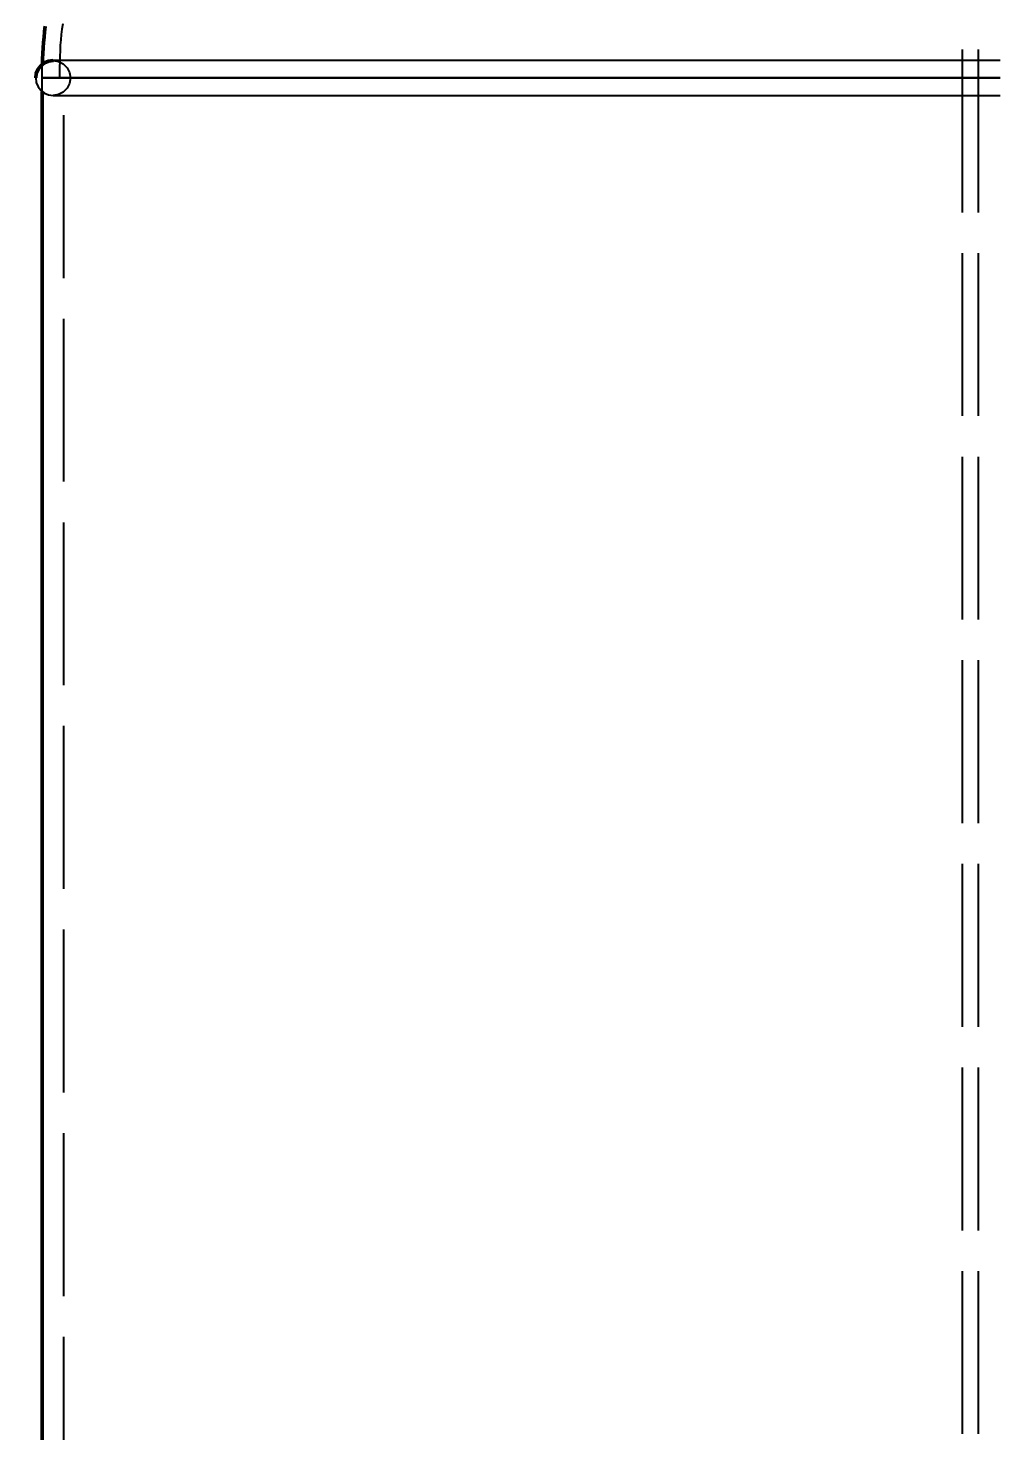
# Model space of a CAD drawing. Header units: millimetres. Extents: x 0 to 420, y 0 to 297.
# Drawn here: x 68.94 to 86.75, y 208.52 to 234.35 of the extents above; entities that cross this region are included whole.
import ezdxf

# ---------------------------------------------------------------- set-up
doc = ezdxf.new("R2010")
doc.units = ezdxf.units.MM
doc.linetypes.add('ISO02-TRAZOS', pattern=[3.75, 3, -0.75])
for name, color, linetype, lineweight in [('01-VISIBLE', 7, 'CONTINUOUS', 50), ('02-OCULTA', 4, 'ISO02-TRAZOS', 25), ('04-COTA', 3, 'CONTINUOUS', 25)]:
    doc.layers.add(name, color=color, linetype=linetype, lineweight=lineweight)
doc.styles.add('ISO3098', font='isocpeur.ttf')
doc.dimstyles.new('FLAMA-ISO', dxfattribs={"dimtxt": 3.5, "dimasz": 3, "dimexe": 2, "dimexo": 1, "dimgap": 1, "dimtad": 1, "dimdec": 1, "dimtxsty": 'ISO3098', "dimcen": 2.5, "dimclrd": 3, "dimclre": 3, "dimclrt": 3, "dimazin": 3, "dimtfac": 1, "dimtmove": 0, "dimatfit": 3, "dimlwd": 25, "dimlwe": 25})

msp = doc.modelspace()

# ---------------------------------------------------------------- linework, layer by layer
at = {"layer": '01-VISIBLE'}
msp.add_line((69.2, 167.68), (69.2, 233.185), dxfattribs=at)
for points in [[(69.203, 233.687), (69.207, 233.788), (69.212, 233.888), (69.218, 233.988), (69.225, 234.088), (69.233, 234.188), (69.242, 234.288), (69.253, 234.388)], [(69.4, 233.755), (69.317, 233.744), (69.24, 233.712), (69.174, 233.661), (69.123, 233.595), (69.091, 233.518), (69.08, 233.435)]]:
    msp.add_lwpolyline(points, dxfattribs=at)
at = {"layer": '02-OCULTA'}
for p, q in [((86.15, 140.96), (86.15, 246.1)), ((86.45, 140.96), (86.45, 246.1)), ((69.2, 233.185), (69.2, 233.435)), ((69.6, 136), (69.6, 233.435))]:
    msp.add_line(p, q, dxfattribs=at)
for points in [[(69.578, 234.435), (69.564, 234.336), (69.551, 234.236), (69.541, 234.137), (69.533, 234.037), (69.528, 233.936), (69.524, 233.836), (69.522, 233.736), (69.521, 233.635), (69.521, 233.535), (69.52, 233.435)], [(69.2, 233.435), (69.2, 233.477), (69.2, 233.519), (69.201, 233.561), (69.201, 233.603), (69.202, 233.645), (69.203, 233.687)], [(86.849, 233.755), (86.748, 233.755), (86.648, 233.755), (86.548, 233.755), (86.447, 233.755), (86.347, 233.755), (86.247, 233.755), (86.147, 233.755), (86.046, 233.755), (85.946, 233.755), (85.846, 233.755), (85.746, 233.755), (85.645, 233.755), (85.545, 233.755), (85.445, 233.755), (85.344, 233.755), (85.244, 233.755), (85.144, 233.755), (85.044, 233.755), (84.943, 233.755), (84.843, 233.755), (84.743, 233.755), (84.642, 233.755), (84.542, 233.755), (84.442, 233.755), (84.342, 233.755), (84.241, 233.755), (84.141, 233.755), (84.041, 233.755), (83.941, 233.755), (83.84, 233.755), (83.74, 233.755), (83.64, 233.755), (83.539, 233.755), (83.439, 233.755), (83.339, 233.755), (83.239, 233.755), (83.138, 233.755), (83.038, 233.755), (82.938, 233.755), (82.837, 233.755), (82.737, 233.755), (82.637, 233.755), (82.537, 233.755), (82.436, 233.755), (82.336, 233.755), (82.236, 233.755), (82.135, 233.755), (82.035, 233.755), (81.935, 233.755), (81.835, 233.755), (81.734, 233.755), (81.634, 233.755), (81.534, 233.755), (81.434, 233.755), (81.333, 233.755), (81.233, 233.755), (81.133, 233.755), (81.032, 233.755), (80.932, 233.755), (80.832, 233.755), (80.732, 233.755), (80.631, 233.755), (80.531, 233.755), (80.431, 233.755), (80.33, 233.755), (80.23, 233.755), (80.13, 233.755), (80.03, 233.755), (79.929, 233.755), (79.829, 233.755), (79.729, 233.755), (79.628, 233.755), (79.528, 233.755), (79.428, 233.755), (79.328, 233.755), (79.227, 233.755), (79.127, 233.755), (79.027, 233.755), (78.927, 233.755), (78.826, 233.755), (78.726, 233.755), (78.626, 233.755), (78.525, 233.755), (78.425, 233.755), (78.325, 233.755), (78.225, 233.755), (78.124, 233.755), (78.024, 233.755), (77.924, 233.755), (77.823, 233.755), (77.723, 233.755), (77.623, 233.755), (77.523, 233.755), (77.422, 233.755), (77.322, 233.755), (77.222, 233.755), (77.122, 233.755), (77.021, 233.755), (76.921, 233.755), (76.821, 233.755), (76.72, 233.755), (76.62, 233.755), (76.52, 233.755), (76.42, 233.755), (76.319, 233.755), (76.219, 233.755), (76.119, 233.755), (76.018, 233.755), (75.918, 233.755), (75.818, 233.755), (75.718, 233.755), (75.617, 233.755), (75.517, 233.755), (75.417, 233.755), (75.316, 233.755), (75.216, 233.755), (75.116, 233.755), (75.016, 233.755), (74.915, 233.755), (74.815, 233.755), (74.715, 233.755), (74.615, 233.755), (74.514, 233.755), (74.414, 233.755), (74.314, 233.755), (74.213, 233.755), (74.113, 233.755), (74.013, 233.755), (73.913, 233.755), (73.812, 233.755), (73.712, 233.755), (73.612, 233.755), (73.511, 233.755), (73.411, 233.755), (73.311, 233.755), (73.211, 233.755), (73.11, 233.755), (73.01, 233.755), (72.91, 233.755), (72.809, 233.755), (72.709, 233.755), (72.609, 233.755), (72.509, 233.755), (72.408, 233.755), (72.308, 233.755), (72.208, 233.755), (72.108, 233.755), (72.007, 233.755), (71.907, 233.755), (71.807, 233.755), (71.706, 233.755), (71.606, 233.755), (71.506, 233.755), (71.406, 233.755), (71.305, 233.755), (71.205, 233.755), (71.105, 233.755), (71.004, 233.755), (70.904, 233.755), (70.804, 233.755), (70.704, 233.755), (70.603, 233.755), (70.503, 233.755), (70.403, 233.755), (70.303, 233.755), (70.202, 233.755), (70.102, 233.755), (70.002, 233.755), (69.901, 233.755), (69.801, 233.755), (69.701, 233.755), (69.601, 233.755), (69.5, 233.755), (69.4, 233.755)], [(86.849, 233.755), (86.748, 233.755), (86.648, 233.755), (86.548, 233.755), (86.447, 233.755), (86.347, 233.755), (86.247, 233.755), (86.147, 233.755), (86.046, 233.755), (85.946, 233.755), (85.846, 233.755), (85.746, 233.755), (85.645, 233.755), (85.545, 233.755), (85.445, 233.755), (85.344, 233.755), (85.244, 233.755), (85.144, 233.755), (85.044, 233.755), (84.943, 233.755), (84.843, 233.755), (84.743, 233.755), (84.642, 233.755), (84.542, 233.755), (84.442, 233.755), (84.342, 233.755), (84.241, 233.755), (84.141, 233.755), (84.041, 233.755), (83.941, 233.755), (83.84, 233.755), (83.74, 233.755), (83.64, 233.755), (83.539, 233.755), (83.439, 233.755), (83.339, 233.755), (83.239, 233.755), (83.138, 233.755), (83.038, 233.755), (82.938, 233.755), (82.837, 233.755), (82.737, 233.755), (82.637, 233.755), (82.537, 233.755), (82.436, 233.755), (82.336, 233.755), (82.236, 233.755), (82.135, 233.755), (82.035, 233.755), (81.935, 233.755), (81.835, 233.755), (81.734, 233.755), (81.634, 233.755), (81.534, 233.755), (81.434, 233.755), (81.333, 233.755), (81.233, 233.755), (81.133, 233.755), (81.032, 233.755), (80.932, 233.755), (80.832, 233.755), (80.732, 233.755), (80.631, 233.755), (80.531, 233.755), (80.431, 233.755), (80.33, 233.755), (80.23, 233.755), (80.13, 233.755), (80.03, 233.755), (79.929, 233.755), (79.829, 233.755), (79.729, 233.755), (79.628, 233.755), (79.528, 233.755), (79.428, 233.755), (79.328, 233.755), (79.227, 233.755), (79.127, 233.755), (79.027, 233.755), (78.927, 233.755), (78.826, 233.755), (78.726, 233.755), (78.626, 233.755), (78.525, 233.755), (78.425, 233.755), (78.325, 233.755), (78.225, 233.755), (78.124, 233.755), (78.024, 233.755), (77.924, 233.755), (77.823, 233.755), (77.723, 233.755), (77.623, 233.755), (77.523, 233.755), (77.422, 233.755), (77.322, 233.755), (77.222, 233.755), (77.122, 233.755), (77.021, 233.755), (76.921, 233.755), (76.821, 233.755), (76.72, 233.755), (76.62, 233.755), (76.52, 233.755), (76.42, 233.755), (76.319, 233.755), (76.219, 233.755), (76.119, 233.755), (76.018, 233.755), (75.918, 233.755), (75.818, 233.755), (75.718, 233.755), (75.617, 233.755), (75.517, 233.755), (75.417, 233.755), (75.316, 233.755), (75.216, 233.755), (75.116, 233.755), (75.016, 233.755), (74.915, 233.755), (74.815, 233.755), (74.715, 233.755), (74.615, 233.755), (74.514, 233.755), (74.414, 233.755), (74.314, 233.755), (74.213, 233.755), (74.113, 233.755), (74.013, 233.755), (73.913, 233.755), (73.812, 233.755), (73.712, 233.755), (73.612, 233.755), (73.511, 233.755), (73.411, 233.755), (73.311, 233.755), (73.211, 233.755), (73.11, 233.755), (73.01, 233.755), (72.91, 233.755), (72.809, 233.755), (72.709, 233.755), (72.609, 233.755), (72.509, 233.755), (72.408, 233.755), (72.308, 233.755), (72.208, 233.755), (72.108, 233.755), (72.007, 233.755), (71.907, 233.755), (71.807, 233.755), (71.706, 233.755), (71.606, 233.755), (71.506, 233.755), (71.406, 233.755), (71.305, 233.755), (71.205, 233.755), (71.105, 233.755), (71.004, 233.755), (70.904, 233.755), (70.804, 233.755), (70.704, 233.755), (70.603, 233.755), (70.503, 233.755), (70.403, 233.755), (70.303, 233.755), (70.202, 233.755), (70.102, 233.755), (70.002, 233.755), (69.901, 233.755), (69.801, 233.755), (69.701, 233.755), (69.601, 233.755), (69.5, 233.755), (69.4, 233.755)], [(69.4, 233.755), (69.499, 233.739), (69.588, 233.694), (69.659, 233.623), (69.704, 233.534), (69.72, 233.435), (69.704, 233.336), (69.659, 233.247), (69.588, 233.176), (69.499, 233.13), (69.4, 233.115)], [(69.08, 233.435), (69.091, 233.352), (69.123, 233.275), (69.174, 233.209), (69.24, 233.158), (69.317, 233.126), (69.4, 233.115)], [(86.8, 233.435), (86.7, 233.435), (86.6, 233.435), (86.5, 233.435), (86.4, 233.435), (86.3, 233.435), (86.2, 233.435), (86.1, 233.435), (86, 233.435), (85.9, 233.435), (85.8, 233.435), (85.7, 233.435), (85.6, 233.435), (85.5, 233.435), (85.4, 233.435), (85.3, 233.435), (85.2, 233.435), (85.1, 233.435), (85, 233.435), (84.9, 233.435), (84.8, 233.435), (84.7, 233.435), (84.6, 233.435), (84.5, 233.435), (84.4, 233.435), (84.3, 233.435), (84.2, 233.435), (84.1, 233.435), (84, 233.435), (83.9, 233.435), (83.8, 233.435), (83.7, 233.435), (83.6, 233.435), (83.5, 233.435), (83.4, 233.435), (83.3, 233.435), (83.2, 233.435), (83.1, 233.435), (83, 233.435), (82.9, 233.435), (82.8, 233.435), (82.7, 233.435), (82.6, 233.435), (82.5, 233.435), (82.4, 233.435), (82.3, 233.435), (82.2, 233.435), (82.1, 233.435), (82, 233.435), (81.9, 233.435), (81.8, 233.435), (81.7, 233.435), (81.6, 233.435), (81.5, 233.435), (81.4, 233.435), (81.3, 233.435), (81.2, 233.435), (81.1, 233.435), (81, 233.435), (80.9, 233.435), (80.8, 233.435), (80.7, 233.435), (80.6, 233.435), (80.5, 233.435), (80.4, 233.435), (80.3, 233.435), (80.2, 233.435), (80.1, 233.435), (80, 233.435), (79.9, 233.435), (79.8, 233.435), (79.7, 233.435), (79.6, 233.435), (79.5, 233.435), (79.4, 233.435), (79.3, 233.435), (79.2, 233.435), (79.1, 233.435), (79, 233.435), (78.9, 233.435), (78.8, 233.435), (78.7, 233.435), (78.6, 233.435), (78.5, 233.435), (78.4, 233.435), (78.3, 233.435), (78.2, 233.435), (78.1, 233.435), (78, 233.435), (77.9, 233.435), (77.8, 233.435), (77.7, 233.435), (77.6, 233.435), (77.5, 233.435), (77.4, 233.435), (77.3, 233.435), (77.2, 233.435), (77.1, 233.435), (77, 233.435), (76.9, 233.435), (76.8, 233.435), (76.7, 233.435), (76.6, 233.435), (76.5, 233.435), (76.4, 233.435), (76.3, 233.435), (76.2, 233.435), (76.1, 233.435), (76, 233.435), (75.9, 233.435), (75.8, 233.435), (75.7, 233.435), (75.6, 233.435), (75.5, 233.435), (75.4, 233.435), (75.3, 233.435), (75.2, 233.435), (75.1, 233.435), (75, 233.435), (74.9, 233.435), (74.8, 233.435), (74.7, 233.435), (74.6, 233.435), (74.5, 233.435), (74.4, 233.435), (74.3, 233.435), (74.2, 233.435), (74.1, 233.435), (74, 233.435), (73.9, 233.435), (73.8, 233.435), (73.7, 233.435), (73.6, 233.435), (73.5, 233.435), (73.4, 233.435), (73.3, 233.435), (73.2, 233.435), (73.1, 233.435), (73, 233.435), (72.9, 233.435), (72.8, 233.435), (72.7, 233.435), (72.6, 233.435), (72.5, 233.435), (72.4, 233.435), (72.3, 233.435), (72.2, 233.435), (72.1, 233.435), (72, 233.435), (71.9, 233.435), (71.8, 233.435), (71.7, 233.435), (71.6, 233.435), (71.5, 233.435), (71.4, 233.435), (71.3, 233.435), (71.2, 233.435), (71.1, 233.435), (71, 233.435), (70.9, 233.435), (70.8, 233.435), (70.7, 233.435), (70.6, 233.435), (70.5, 233.435), (70.4, 233.435), (70.3, 233.435), (70.2, 233.435), (70.1, 233.435), (70, 233.435), (69.9, 233.435), (69.8, 233.435), (69.7, 233.435), (69.6, 233.435), (69.5, 233.435), (69.4, 233.435), (69.3, 233.435), (69.2, 233.435)], [(69.2, 233.435), (69.3, 233.435), (69.4, 233.435), (69.5, 233.435), (69.6, 233.435), (69.7, 233.435), (69.8, 233.435), (69.9, 233.435), (70, 233.435), (70.1, 233.435), (70.2, 233.435), (70.3, 233.435), (70.4, 233.435), (70.5, 233.435), (70.6, 233.435), (70.7, 233.435), (70.8, 233.435), (70.9, 233.435), (71, 233.435), (71.1, 233.435), (71.2, 233.435), (71.3, 233.435), (71.4, 233.435), (71.5, 233.435), (71.6, 233.435), (71.7, 233.435), (71.8, 233.435), (71.9, 233.435), (72, 233.435), (72.1, 233.435), (72.2, 233.435), (72.3, 233.435), (72.4, 233.435), (72.5, 233.435), (72.6, 233.435), (72.7, 233.435), (72.8, 233.435), (72.9, 233.435), (73, 233.435), (73.1, 233.435), (73.2, 233.435), (73.3, 233.435), (73.4, 233.435), (73.5, 233.435), (73.6, 233.435), (73.7, 233.435), (73.8, 233.435), (73.9, 233.435), (74, 233.435), (74.1, 233.435), (74.2, 233.435), (74.3, 233.435), (74.4, 233.435), (74.5, 233.435), (74.6, 233.435), (74.7, 233.435), (74.8, 233.435), (74.9, 233.435), (75, 233.435), (75.1, 233.435), (75.2, 233.435), (75.3, 233.435), (75.4, 233.435), (75.5, 233.435), (75.6, 233.435), (75.7, 233.435), (75.8, 233.435), (75.9, 233.435), (76, 233.435), (76.1, 233.435), (76.2, 233.435), (76.3, 233.435), (76.4, 233.435), (76.5, 233.435), (76.6, 233.435), (76.7, 233.435), (76.8, 233.435), (76.9, 233.435), (77, 233.435), (77.1, 233.435), (77.2, 233.435), (77.3, 233.435), (77.4, 233.435), (77.5, 233.435), (77.6, 233.435), (77.7, 233.435), (77.8, 233.435), (77.9, 233.435), (78, 233.435), (78.1, 233.435), (78.2, 233.435), (78.3, 233.435), (78.4, 233.435), (78.5, 233.435), (78.6, 233.435), (78.7, 233.435), (78.8, 233.435), (78.9, 233.435), (79, 233.435), (79.1, 233.435), (79.2, 233.435), (79.3, 233.435), (79.4, 233.435), (79.5, 233.435), (79.6, 233.435), (79.7, 233.435), (79.8, 233.435), (79.9, 233.435), (80, 233.435), (80.1, 233.435), (80.2, 233.435), (80.3, 233.435), (80.4, 233.435), (80.5, 233.435), (80.6, 233.435), (80.7, 233.435), (80.8, 233.435), (80.9, 233.435), (81, 233.435), (81.1, 233.435), (81.2, 233.435), (81.3, 233.435), (81.4, 233.435), (81.5, 233.435), (81.6, 233.435), (81.7, 233.435), (81.8, 233.435), (81.9, 233.435), (82, 233.435), (82.1, 233.435), (82.2, 233.435), (82.3, 233.435), (82.4, 233.435), (82.5, 233.435), (82.6, 233.435), (82.7, 233.435), (82.8, 233.435), (82.9, 233.435), (83, 233.435), (83.1, 233.435), (83.2, 233.435), (83.3, 233.435), (83.4, 233.435), (83.5, 233.435), (83.6, 233.435), (83.7, 233.435), (83.8, 233.435), (83.9, 233.435), (84, 233.435), (84.1, 233.435), (84.2, 233.435), (84.3, 233.435), (84.4, 233.435), (84.5, 233.435), (84.6, 233.435), (84.7, 233.435), (84.8, 233.435), (84.9, 233.435), (85, 233.435), (85.1, 233.435), (85.2, 233.435), (85.3, 233.435), (85.4, 233.435), (85.5, 233.435), (85.6, 233.435), (85.7, 233.435), (85.8, 233.435), (85.9, 233.435), (86, 233.435), (86.1, 233.435), (86.2, 233.435), (86.3, 233.435), (86.4, 233.435), (86.5, 233.435), (86.6, 233.435), (86.7, 233.435), (86.8, 233.435)], [(86.8, 233.435), (86.7, 233.435), (86.6, 233.435), (86.5, 233.435), (86.4, 233.435), (86.3, 233.435), (86.2, 233.435), (86.1, 233.435), (86, 233.435), (85.9, 233.435), (85.8, 233.435), (85.7, 233.435), (85.6, 233.435), (85.5, 233.435), (85.4, 233.435), (85.3, 233.435), (85.2, 233.435), (85.1, 233.435), (85, 233.435), (84.9, 233.435), (84.8, 233.435), (84.7, 233.435), (84.6, 233.435), (84.5, 233.435), (84.4, 233.435), (84.3, 233.435), (84.2, 233.435), (84.1, 233.435), (84, 233.435), (83.9, 233.435), (83.8, 233.435), (83.7, 233.435), (83.6, 233.435), (83.5, 233.435), (83.4, 233.435), (83.3, 233.435), (83.2, 233.435), (83.1, 233.435), (83, 233.435), (82.9, 233.435), (82.8, 233.435), (82.7, 233.435), (82.6, 233.435), (82.5, 233.435), (82.4, 233.435), (82.3, 233.435), (82.2, 233.435), (82.1, 233.435), (82, 233.435), (81.9, 233.435), (81.8, 233.435), (81.7, 233.435), (81.6, 233.435), (81.5, 233.435), (81.4, 233.435), (81.3, 233.435), (81.2, 233.435), (81.1, 233.435), (81, 233.435), (80.9, 233.435), (80.8, 233.435), (80.7, 233.435), (80.6, 233.435), (80.5, 233.435), (80.4, 233.435), (80.3, 233.435), (80.2, 233.435), (80.1, 233.435), (80, 233.435), (79.9, 233.435), (79.8, 233.435), (79.7, 233.435), (79.6, 233.435), (79.5, 233.435), (79.4, 233.435), (79.3, 233.435), (79.2, 233.435), (79.1, 233.435), (79, 233.435), (78.9, 233.435), (78.8, 233.435), (78.7, 233.435), (78.6, 233.435), (78.5, 233.435), (78.4, 233.435), (78.3, 233.435), (78.2, 233.435), (78.1, 233.435), (78, 233.435), (77.9, 233.435), (77.8, 233.435), (77.7, 233.435), (77.6, 233.435), (77.5, 233.435), (77.4, 233.435), (77.3, 233.435), (77.2, 233.435), (77.1, 233.435), (77, 233.435), (76.9, 233.435), (76.8, 233.435), (76.7, 233.435), (76.6, 233.435), (76.5, 233.435), (76.4, 233.435), (76.3, 233.435), (76.2, 233.435), (76.1, 233.435), (76, 233.435), (75.9, 233.435), (75.8, 233.435), (75.7, 233.435), (75.6, 233.435), (75.5, 233.435), (75.4, 233.435), (75.3, 233.435), (75.2, 233.435), (75.1, 233.435), (75, 233.435), (74.9, 233.435), (74.8, 233.435), (74.7, 233.435), (74.6, 233.435), (74.5, 233.435), (74.4, 233.435), (74.3, 233.435), (74.2, 233.435), (74.1, 233.435), (74, 233.435), (73.9, 233.435), (73.8, 233.435), (73.7, 233.435), (73.6, 233.435), (73.5, 233.435), (73.4, 233.435), (73.3, 233.435), (73.2, 233.435), (73.1, 233.435), (73, 233.435), (72.9, 233.435), (72.8, 233.435), (72.7, 233.435), (72.6, 233.435), (72.5, 233.435), (72.4, 233.435), (72.3, 233.435), (72.2, 233.435), (72.1, 233.435), (72, 233.435), (71.9, 233.435), (71.8, 233.435), (71.7, 233.435), (71.6, 233.435), (71.5, 233.435), (71.4, 233.435), (71.3, 233.435), (71.2, 233.435), (71.1, 233.435), (71, 233.435), (70.9, 233.435), (70.8, 233.435), (70.7, 233.435), (70.6, 233.435), (70.5, 233.435), (70.4, 233.435), (70.3, 233.435), (70.2, 233.435), (70.1, 233.435), (70, 233.435), (69.9, 233.435), (69.8, 233.435), (69.7, 233.435), (69.6, 233.435), (69.5, 233.435), (69.4, 233.435), (69.3, 233.435), (69.2, 233.435)], [(69.2, 233.435), (69.3, 233.435), (69.4, 233.435), (69.5, 233.435), (69.6, 233.435), (69.7, 233.435), (69.8, 233.435), (69.9, 233.435), (70, 233.435), (70.1, 233.435), (70.2, 233.435), (70.3, 233.435), (70.4, 233.435), (70.5, 233.435), (70.6, 233.435), (70.7, 233.435), (70.8, 233.435), (70.9, 233.435), (71, 233.435), (71.1, 233.435), (71.2, 233.435), (71.3, 233.435), (71.4, 233.435), (71.5, 233.435), (71.6, 233.435), (71.7, 233.435), (71.8, 233.435), (71.9, 233.435), (72, 233.435), (72.1, 233.435), (72.2, 233.435), (72.3, 233.435), (72.4, 233.435), (72.5, 233.435), (72.6, 233.435), (72.7, 233.435), (72.8, 233.435), (72.9, 233.435), (73, 233.435), (73.1, 233.435), (73.2, 233.435), (73.3, 233.435), (73.4, 233.435), (73.5, 233.435), (73.6, 233.435), (73.7, 233.435), (73.8, 233.435), (73.9, 233.435), (74, 233.435), (74.1, 233.435), (74.2, 233.435), (74.3, 233.435), (74.4, 233.435), (74.5, 233.435), (74.6, 233.435), (74.7, 233.435), (74.8, 233.435), (74.9, 233.435), (75, 233.435), (75.1, 233.435), (75.2, 233.435), (75.3, 233.435), (75.4, 233.435), (75.5, 233.435), (75.6, 233.435), (75.7, 233.435), (75.8, 233.435), (75.9, 233.435), (76, 233.435), (76.1, 233.435), (76.2, 233.435), (76.3, 233.435), (76.4, 233.435), (76.5, 233.435), (76.6, 233.435), (76.7, 233.435), (76.8, 233.435), (76.9, 233.435), (77, 233.435), (77.1, 233.435), (77.2, 233.435), (77.3, 233.435), (77.4, 233.435), (77.5, 233.435), (77.6, 233.435), (77.7, 233.435), (77.8, 233.435), (77.9, 233.435), (78, 233.435), (78.1, 233.435), (78.2, 233.435), (78.3, 233.435), (78.4, 233.435), (78.5, 233.435), (78.6, 233.435), (78.7, 233.435), (78.8, 233.435), (78.9, 233.435), (79, 233.435), (79.1, 233.435), (79.2, 233.435), (79.3, 233.435), (79.4, 233.435), (79.5, 233.435), (79.6, 233.435), (79.7, 233.435), (79.8, 233.435), (79.9, 233.435), (80, 233.435), (80.1, 233.435), (80.2, 233.435), (80.3, 233.435), (80.4, 233.435), (80.5, 233.435), (80.6, 233.435), (80.7, 233.435), (80.8, 233.435), (80.9, 233.435), (81, 233.435), (81.1, 233.435), (81.2, 233.435), (81.3, 233.435), (81.4, 233.435), (81.5, 233.435), (81.6, 233.435), (81.7, 233.435), (81.8, 233.435), (81.9, 233.435), (82, 233.435), (82.1, 233.435), (82.2, 233.435), (82.3, 233.435), (82.4, 233.435), (82.5, 233.435), (82.6, 233.435), (82.7, 233.435), (82.8, 233.435), (82.9, 233.435), (83, 233.435), (83.1, 233.435), (83.2, 233.435), (83.3, 233.435), (83.4, 233.435), (83.5, 233.435), (83.6, 233.435), (83.7, 233.435), (83.8, 233.435), (83.9, 233.435), (84, 233.435), (84.1, 233.435), (84.2, 233.435), (84.3, 233.435), (84.4, 233.435), (84.5, 233.435), (84.6, 233.435), (84.7, 233.435), (84.8, 233.435), (84.9, 233.435), (85, 233.435), (85.1, 233.435), (85.2, 233.435), (85.3, 233.435), (85.4, 233.435), (85.5, 233.435), (85.6, 233.435), (85.7, 233.435), (85.8, 233.435), (85.9, 233.435), (86, 233.435), (86.1, 233.435), (86.2, 233.435), (86.3, 233.435), (86.4, 233.435), (86.5, 233.435), (86.6, 233.435), (86.7, 233.435), (86.8, 233.435)], [(86.849, 233.435), (86.749, 233.435), (86.649, 233.435), (86.549, 233.435), (86.448, 233.435), (86.348, 233.435), (86.248, 233.435), (86.148, 233.435), (86.048, 233.435), (85.948, 233.435), (85.847, 233.435), (85.747, 233.435), (85.647, 233.435), (85.547, 233.435), (85.447, 233.435), (85.347, 233.435), (85.246, 233.435), (85.146, 233.435), (85.046, 233.435), (84.946, 233.435), (84.846, 233.435), (84.746, 233.435), (84.645, 233.435), (84.545, 233.435), (84.445, 233.435), (84.345, 233.435), (84.245, 233.435), (84.145, 233.435), (84.044, 233.435), (83.944, 233.435), (83.844, 233.435), (83.744, 233.435), (83.644, 233.435), (83.544, 233.435), (83.443, 233.435), (83.343, 233.435), (83.243, 233.435), (83.143, 233.435), (83.043, 233.435), (82.943, 233.435), (82.842, 233.435), (82.742, 233.435), (82.642, 233.435), (82.542, 233.435), (82.442, 233.435), (82.342, 233.435), (82.241, 233.435), (82.141, 233.435), (82.041, 233.435), (81.941, 233.435), (81.841, 233.435), (81.741, 233.435), (81.64, 233.435), (81.54, 233.435), (81.44, 233.435), (81.34, 233.435), (81.24, 233.435), (81.14, 233.435), (81.039, 233.435), (80.939, 233.435), (80.839, 233.435), (80.739, 233.435), (80.639, 233.435), (80.539, 233.435), (80.438, 233.435), (80.338, 233.435), (80.238, 233.435), (80.138, 233.435), (80.038, 233.435), (79.938, 233.435), (79.837, 233.435), (79.737, 233.435), (79.637, 233.435), (79.537, 233.435), (79.437, 233.435), (79.337, 233.435), (79.236, 233.435), (79.136, 233.435), (79.036, 233.435), (78.936, 233.435), (78.836, 233.435), (78.736, 233.435), (78.635, 233.435), (78.535, 233.435), (78.435, 233.435), (78.335, 233.435), (78.235, 233.435), (78.134, 233.435), (78.034, 233.435), (77.934, 233.435), (77.834, 233.435), (77.734, 233.435), (77.634, 233.435), (77.533, 233.435), (77.433, 233.435), (77.333, 233.435), (77.233, 233.435), (77.133, 233.435), (77.033, 233.435), (76.932, 233.435), (76.832, 233.435), (76.732, 233.435), (76.632, 233.435), (76.532, 233.435), (76.432, 233.435), (76.331, 233.435), (76.231, 233.435), (76.131, 233.435), (76.031, 233.435), (75.931, 233.435), (75.831, 233.435), (75.73, 233.435), (75.63, 233.435), (75.53, 233.435), (75.43, 233.435), (75.33, 233.435), (75.23, 233.435), (75.129, 233.435), (75.029, 233.435), (74.929, 233.435), (74.829, 233.435), (74.729, 233.435), (74.629, 233.435), (74.528, 233.435), (74.428, 233.435), (74.328, 233.435), (74.228, 233.435), (74.128, 233.435), (74.028, 233.435), (73.927, 233.435), (73.827, 233.435), (73.727, 233.435), (73.627, 233.435), (73.527, 233.435), (73.427, 233.435), (73.326, 233.435), (73.226, 233.435), (73.126, 233.435), (73.026, 233.435), (72.926, 233.435), (72.826, 233.435), (72.725, 233.435), (72.625, 233.435), (72.525, 233.435), (72.425, 233.435), (72.325, 233.435), (72.225, 233.435), (72.124, 233.435), (72.024, 233.435), (71.924, 233.435), (71.824, 233.435), (71.724, 233.435), (71.624, 233.435), (71.523, 233.435), (71.423, 233.435), (71.323, 233.435), (71.223, 233.435), (71.123, 233.435), (71.023, 233.435), (70.922, 233.435), (70.822, 233.435), (70.722, 233.435), (70.622, 233.435), (70.522, 233.435), (70.422, 233.435), (70.321, 233.435), (70.221, 233.435), (70.121, 233.435), (70.021, 233.435), (69.921, 233.435), (69.821, 233.435), (69.72, 233.435), (69.62, 233.435), (69.52, 233.435)], [(69.52, 233.435), (69.62, 233.435), (69.72, 233.435), (69.821, 233.435), (69.921, 233.435), (70.021, 233.435), (70.121, 233.435), (70.221, 233.435), (70.321, 233.435), (70.422, 233.435), (70.522, 233.435), (70.622, 233.435), (70.722, 233.435), (70.822, 233.435), (70.922, 233.435), (71.023, 233.435), (71.123, 233.435), (71.223, 233.435), (71.323, 233.435), (71.423, 233.435), (71.523, 233.435), (71.624, 233.435), (71.724, 233.435), (71.824, 233.435), (71.924, 233.435), (72.024, 233.435), (72.124, 233.435), (72.225, 233.435), (72.325, 233.435), (72.425, 233.435), (72.525, 233.435), (72.625, 233.435), (72.725, 233.435), (72.826, 233.435), (72.926, 233.435), (73.026, 233.435), (73.126, 233.435), (73.226, 233.435), (73.326, 233.435), (73.427, 233.435), (73.527, 233.435), (73.627, 233.435), (73.727, 233.435), (73.827, 233.435), (73.927, 233.435), (74.028, 233.435), (74.128, 233.435), (74.228, 233.435), (74.328, 233.435), (74.428, 233.435), (74.528, 233.435), (74.629, 233.435), (74.729, 233.435), (74.829, 233.435), (74.929, 233.435), (75.029, 233.435), (75.129, 233.435), (75.23, 233.435), (75.33, 233.435), (75.43, 233.435), (75.53, 233.435), (75.63, 233.435), (75.73, 233.435), (75.831, 233.435), (75.931, 233.435), (76.031, 233.435), (76.131, 233.435), (76.231, 233.435), (76.331, 233.435), (76.432, 233.435), (76.532, 233.435), (76.632, 233.435), (76.732, 233.435), (76.832, 233.435), (76.932, 233.435), (77.033, 233.435), (77.133, 233.435), (77.233, 233.435), (77.333, 233.435), (77.433, 233.435), (77.533, 233.435), (77.634, 233.435), (77.734, 233.435), (77.834, 233.435), (77.934, 233.435), (78.034, 233.435), (78.134, 233.435), (78.235, 233.435), (78.335, 233.435), (78.435, 233.435), (78.535, 233.435), (78.635, 233.435), (78.736, 233.435), (78.836, 233.435), (78.936, 233.435), (79.036, 233.435), (79.136, 233.435), (79.236, 233.435), (79.337, 233.435), (79.437, 233.435), (79.537, 233.435), (79.637, 233.435), (79.737, 233.435), (79.837, 233.435), (79.938, 233.435), (80.038, 233.435), (80.138, 233.435), (80.238, 233.435), (80.338, 233.435), (80.438, 233.435), (80.539, 233.435), (80.639, 233.435), (80.739, 233.435), (80.839, 233.435), (80.939, 233.435), (81.039, 233.435), (81.14, 233.435), (81.24, 233.435), (81.34, 233.435), (81.44, 233.435), (81.54, 233.435), (81.64, 233.435), (81.741, 233.435), (81.841, 233.435), (81.941, 233.435), (82.041, 233.435), (82.141, 233.435), (82.241, 233.435), (82.342, 233.435), (82.442, 233.435), (82.542, 233.435), (82.642, 233.435), (82.742, 233.435), (82.842, 233.435), (82.943, 233.435), (83.043, 233.435), (83.143, 233.435), (83.243, 233.435), (83.343, 233.435), (83.443, 233.435), (83.544, 233.435), (83.644, 233.435), (83.744, 233.435), (83.844, 233.435), (83.944, 233.435), (84.044, 233.435), (84.145, 233.435), (84.245, 233.435), (84.345, 233.435), (84.445, 233.435), (84.545, 233.435), (84.645, 233.435), (84.746, 233.435), (84.846, 233.435), (84.946, 233.435), (85.046, 233.435), (85.146, 233.435), (85.246, 233.435), (85.347, 233.435), (85.447, 233.435), (85.547, 233.435), (85.647, 233.435), (85.747, 233.435), (85.847, 233.435), (85.948, 233.435), (86.048, 233.435), (86.148, 233.435), (86.248, 233.435), (86.348, 233.435), (86.448, 233.435), (86.549, 233.435), (86.649, 233.435), (86.749, 233.435), (86.849, 233.435)], [(86.8, 233.435), (86.7, 233.435), (86.6, 233.435), (86.5, 233.435), (86.4, 233.435), (86.3, 233.435), (86.2, 233.435), (86.1, 233.435), (86, 233.435), (85.9, 233.435), (85.8, 233.435), (85.7, 233.435), (85.6, 233.435), (85.5, 233.435), (85.4, 233.435), (85.3, 233.435), (85.2, 233.435), (85.1, 233.435), (85, 233.435), (84.9, 233.435), (84.8, 233.435), (84.7, 233.435), (84.6, 233.435), (84.5, 233.435), (84.4, 233.435), (84.3, 233.435), (84.2, 233.435), (84.1, 233.435), (84, 233.435), (83.9, 233.435), (83.8, 233.435), (83.7, 233.435), (83.6, 233.435), (83.5, 233.435), (83.4, 233.435), (83.3, 233.435), (83.2, 233.435), (83.1, 233.435), (83, 233.435), (82.9, 233.435), (82.8, 233.435), (82.7, 233.435), (82.6, 233.435), (82.5, 233.435), (82.4, 233.435), (82.3, 233.435), (82.2, 233.435), (82.1, 233.435), (82, 233.435), (81.9, 233.435), (81.8, 233.435), (81.7, 233.435), (81.6, 233.435), (81.5, 233.435), (81.4, 233.435), (81.3, 233.435), (81.2, 233.435), (81.1, 233.435), (81, 233.435), (80.9, 233.435), (80.8, 233.435), (80.7, 233.435), (80.6, 233.435), (80.5, 233.435), (80.4, 233.435), (80.3, 233.435), (80.2, 233.435), (80.1, 233.435), (80, 233.435), (79.9, 233.435), (79.8, 233.435), (79.7, 233.435), (79.6, 233.435), (79.5, 233.435), (79.4, 233.435), (79.3, 233.435), (79.2, 233.435), (79.1, 233.435), (79, 233.435), (78.9, 233.435), (78.8, 233.435), (78.7, 233.435), (78.6, 233.435), (78.5, 233.435), (78.4, 233.435), (78.3, 233.435), (78.2, 233.435), (78.1, 233.435), (78, 233.435), (77.9, 233.435), (77.8, 233.435), (77.7, 233.435), (77.6, 233.435), (77.5, 233.435), (77.4, 233.435), (77.3, 233.435), (77.2, 233.435), (77.1, 233.435), (77, 233.435), (76.9, 233.435), (76.8, 233.435), (76.7, 233.435), (76.6, 233.435), (76.5, 233.435), (76.4, 233.435), (76.3, 233.435), (76.2, 233.435), (76.1, 233.435), (76, 233.435), (75.9, 233.435), (75.8, 233.435), (75.7, 233.435), (75.6, 233.435), (75.5, 233.435), (75.4, 233.435), (75.3, 233.435), (75.2, 233.435), (75.1, 233.435), (75, 233.435), (74.9, 233.435), (74.8, 233.435), (74.7, 233.435), (74.6, 233.435), (74.5, 233.435), (74.4, 233.435), (74.3, 233.435), (74.2, 233.435), (74.1, 233.435), (74, 233.435), (73.9, 233.435), (73.8, 233.435), (73.7, 233.435), (73.6, 233.435), (73.5, 233.435), (73.4, 233.435), (73.3, 233.435), (73.2, 233.435), (73.1, 233.435), (73, 233.435), (72.9, 233.435), (72.8, 233.435), (72.7, 233.435), (72.6, 233.435), (72.5, 233.435), (72.4, 233.435), (72.3, 233.435), (72.2, 233.435), (72.1, 233.435), (72, 233.435), (71.9, 233.435), (71.8, 233.435), (71.7, 233.435), (71.6, 233.435), (71.5, 233.435), (71.4, 233.435), (71.3, 233.435), (71.2, 233.435), (71.1, 233.435), (71, 233.435), (70.9, 233.435), (70.8, 233.435), (70.7, 233.435), (70.6, 233.435), (70.5, 233.435), (70.4, 233.435), (70.3, 233.435), (70.2, 233.435), (70.1, 233.435), (70, 233.435), (69.9, 233.435), (69.8, 233.435), (69.7, 233.435), (69.6, 233.435)], [(69.6, 233.435), (69.7, 233.435), (69.8, 233.435), (69.9, 233.435), (70, 233.435), (70.1, 233.435), (70.2, 233.435), (70.3, 233.435), (70.4, 233.435), (70.5, 233.435), (70.6, 233.435), (70.7, 233.435), (70.8, 233.435), (70.9, 233.435), (71, 233.435), (71.1, 233.435), (71.2, 233.435), (71.3, 233.435), (71.4, 233.435), (71.5, 233.435), (71.6, 233.435), (71.7, 233.435), (71.8, 233.435), (71.9, 233.435), (72, 233.435), (72.1, 233.435), (72.2, 233.435), (72.3, 233.435), (72.4, 233.435), (72.5, 233.435), (72.6, 233.435), (72.7, 233.435), (72.8, 233.435), (72.9, 233.435), (73, 233.435), (73.1, 233.435), (73.2, 233.435), (73.3, 233.435), (73.4, 233.435), (73.5, 233.435), (73.6, 233.435), (73.7, 233.435), (73.8, 233.435), (73.9, 233.435), (74, 233.435), (74.1, 233.435), (74.2, 233.435), (74.3, 233.435), (74.4, 233.435), (74.5, 233.435), (74.6, 233.435), (74.7, 233.435), (74.8, 233.435), (74.9, 233.435), (75, 233.435), (75.1, 233.435), (75.2, 233.435), (75.3, 233.435), (75.4, 233.435), (75.5, 233.435), (75.6, 233.435), (75.7, 233.435), (75.8, 233.435), (75.9, 233.435), (76, 233.435), (76.1, 233.435), (76.2, 233.435), (76.3, 233.435), (76.4, 233.435), (76.5, 233.435), (76.6, 233.435), (76.7, 233.435), (76.8, 233.435), (76.9, 233.435), (77, 233.435), (77.1, 233.435), (77.2, 233.435), (77.3, 233.435), (77.4, 233.435), (77.5, 233.435), (77.6, 233.435), (77.7, 233.435), (77.8, 233.435), (77.9, 233.435), (78, 233.435), (78.1, 233.435), (78.2, 233.435), (78.3, 233.435), (78.4, 233.435), (78.5, 233.435), (78.6, 233.435), (78.7, 233.435), (78.8, 233.435), (78.9, 233.435), (79, 233.435), (79.1, 233.435), (79.2, 233.435), (79.3, 233.435), (79.4, 233.435), (79.5, 233.435), (79.6, 233.435), (79.7, 233.435), (79.8, 233.435), (79.9, 233.435), (80, 233.435), (80.1, 233.435), (80.2, 233.435), (80.3, 233.435), (80.4, 233.435), (80.5, 233.435), (80.6, 233.435), (80.7, 233.435), (80.8, 233.435), (80.9, 233.435), (81, 233.435), (81.1, 233.435), (81.2, 233.435), (81.3, 233.435), (81.4, 233.435), (81.5, 233.435), (81.6, 233.435), (81.7, 233.435), (81.8, 233.435), (81.9, 233.435), (82, 233.435), (82.1, 233.435), (82.2, 233.435), (82.3, 233.435), (82.4, 233.435), (82.5, 233.435), (82.6, 233.435), (82.7, 233.435), (82.8, 233.435), (82.9, 233.435), (83, 233.435), (83.1, 233.435), (83.2, 233.435), (83.3, 233.435), (83.4, 233.435), (83.5, 233.435), (83.6, 233.435), (83.7, 233.435), (83.8, 233.435), (83.9, 233.435), (84, 233.435), (84.1, 233.435), (84.2, 233.435), (84.3, 233.435), (84.4, 233.435), (84.5, 233.435), (84.6, 233.435), (84.7, 233.435), (84.8, 233.435), (84.9, 233.435), (85, 233.435), (85.1, 233.435), (85.2, 233.435), (85.3, 233.435), (85.4, 233.435), (85.5, 233.435), (85.6, 233.435), (85.7, 233.435), (85.8, 233.435), (85.9, 233.435), (86, 233.435), (86.1, 233.435), (86.2, 233.435), (86.3, 233.435), (86.4, 233.435), (86.5, 233.435), (86.6, 233.435), (86.7, 233.435), (86.8, 233.435)], [(69.4, 233.115), (69.5, 233.115), (69.6, 233.115), (69.701, 233.115), (69.801, 233.115), (69.901, 233.115), (70.002, 233.115), (70.102, 233.115), (70.202, 233.115), (70.302, 233.115), (70.403, 233.115), (70.503, 233.115), (70.603, 233.115), (70.704, 233.115), (70.804, 233.115), (70.904, 233.115), (71.004, 233.115), (71.105, 233.115), (71.205, 233.115), (71.305, 233.115), (71.405, 233.115), (71.506, 233.115), (71.606, 233.115), (71.706, 233.115), (71.807, 233.115), (71.907, 233.115), (72.007, 233.115), (72.107, 233.115), (72.208, 233.115), (72.308, 233.115), (72.408, 233.115), (72.509, 233.115), (72.609, 233.115), (72.709, 233.115), (72.809, 233.115), (72.91, 233.115), (73.01, 233.115), (73.11, 233.115), (73.211, 233.115), (73.311, 233.115), (73.411, 233.115), (73.511, 233.115), (73.612, 233.115), (73.712, 233.115), (73.812, 233.115), (73.913, 233.115), (74.013, 233.115), (74.113, 233.115), (74.213, 233.115), (74.314, 233.115), (74.414, 233.115), (74.514, 233.115), (74.614, 233.115), (74.715, 233.115), (74.815, 233.115), (74.915, 233.115), (75.016, 233.115), (75.116, 233.115), (75.216, 233.115), (75.316, 233.115), (75.417, 233.115), (75.517, 233.115), (75.617, 233.115), (75.718, 233.115), (75.818, 233.115), (75.918, 233.115), (76.018, 233.115), (76.119, 233.115), (76.219, 233.115), (76.319, 233.115), (76.42, 233.115), (76.52, 233.115), (76.62, 233.115), (76.72, 233.115), (76.821, 233.115), (76.921, 233.115), (77.021, 233.115), (77.122, 233.115), (77.222, 233.115), (77.322, 233.115), (77.422, 233.115), (77.523, 233.115), (77.623, 233.115), (77.723, 233.115), (77.823, 233.115), (77.924, 233.115), (78.024, 233.115), (78.124, 233.115), (78.225, 233.115), (78.325, 233.115), (78.425, 233.115), (78.525, 233.115), (78.626, 233.115), (78.726, 233.115), (78.826, 233.115), (78.927, 233.115), (79.027, 233.115), (79.127, 233.115), (79.227, 233.115), (79.328, 233.115), (79.428, 233.115), (79.528, 233.115), (79.628, 233.115), (79.729, 233.115), (79.829, 233.115), (79.929, 233.115), (80.03, 233.115), (80.13, 233.115), (80.23, 233.115), (80.33, 233.115), (80.431, 233.115), (80.531, 233.115), (80.631, 233.115), (80.732, 233.115), (80.832, 233.115), (80.932, 233.115), (81.032, 233.115), (81.133, 233.115), (81.233, 233.115), (81.333, 233.115), (81.434, 233.115), (81.534, 233.115), (81.634, 233.115), (81.734, 233.115), (81.835, 233.115), (81.935, 233.115), (82.035, 233.115), (82.135, 233.115), (82.236, 233.115), (82.336, 233.115), (82.436, 233.115), (82.537, 233.115), (82.637, 233.115), (82.737, 233.115), (82.837, 233.115), (82.938, 233.115), (83.038, 233.115), (83.138, 233.115), (83.239, 233.115), (83.339, 233.115), (83.439, 233.115), (83.539, 233.115), (83.64, 233.115), (83.74, 233.115), (83.84, 233.115), (83.941, 233.115), (84.041, 233.115), (84.141, 233.115), (84.241, 233.115), (84.342, 233.115), (84.442, 233.115), (84.542, 233.115), (84.642, 233.115), (84.743, 233.115), (84.843, 233.115), (84.943, 233.115), (85.044, 233.115), (85.144, 233.115), (85.244, 233.115), (85.344, 233.115), (85.445, 233.115), (85.545, 233.115), (85.645, 233.115), (85.746, 233.115), (85.846, 233.115), (85.946, 233.115), (86.046, 233.115), (86.147, 233.115), (86.247, 233.115), (86.347, 233.115), (86.447, 233.115), (86.548, 233.115), (86.648, 233.115), (86.748, 233.115), (86.849, 233.115)], [(69.4, 233.115), (69.5, 233.115), (69.6, 233.115), (69.7, 233.115), (69.8, 233.115), (69.9, 233.115), (70, 233.115), (70.1, 233.115), (70.2, 233.115), (70.3, 233.115), (70.4, 233.115), (70.5, 233.115), (70.6, 233.115), (70.7, 233.115), (70.8, 233.115), (70.9, 233.115), (71, 233.115), (71.1, 233.115), (71.2, 233.115), (71.3, 233.115), (71.4, 233.115), (71.5, 233.115), (71.6, 233.115), (71.7, 233.115), (71.8, 233.115), (71.9, 233.115), (72, 233.115), (72.1, 233.115), (72.2, 233.115), (72.3, 233.115), (72.4, 233.115), (72.5, 233.115), (72.6, 233.115), (72.7, 233.115), (72.8, 233.115), (72.9, 233.115), (73, 233.115), (73.1, 233.115), (73.2, 233.115), (73.3, 233.115), (73.4, 233.115), (73.5, 233.115), (73.6, 233.115), (73.7, 233.115), (73.8, 233.115), (73.9, 233.115), (74, 233.115), (74.1, 233.115), (74.2, 233.115), (74.3, 233.115), (74.4, 233.115), (74.5, 233.115), (74.6, 233.115), (74.7, 233.115), (74.8, 233.115), (74.9, 233.115), (75, 233.115), (75.1, 233.115), (75.2, 233.115), (75.3, 233.115), (75.4, 233.115), (75.5, 233.115), (75.6, 233.115), (75.7, 233.115), (75.8, 233.115), (75.9, 233.115), (76, 233.115), (76.1, 233.115), (76.2, 233.115), (76.3, 233.115), (76.4, 233.115), (76.5, 233.115), (76.6, 233.115), (76.7, 233.115), (76.8, 233.115), (76.9, 233.115), (77, 233.115), (77.1, 233.115), (77.2, 233.115), (77.3, 233.115), (77.4, 233.115), (77.5, 233.115), (77.6, 233.115), (77.7, 233.115), (77.8, 233.115), (77.9, 233.115), (78, 233.115), (78.1, 233.115), (78.2, 233.115), (78.3, 233.115), (78.4, 233.115), (78.5, 233.115), (78.6, 233.115), (78.7, 233.115), (78.8, 233.115), (78.9, 233.115), (79, 233.115), (79.1, 233.115), (79.2, 233.115), (79.3, 233.115), (79.4, 233.115), (79.5, 233.115), (79.6, 233.115), (79.7, 233.115), (79.8, 233.115), (79.9, 233.115), (80, 233.115), (80.1, 233.115), (80.2, 233.115), (80.3, 233.115), (80.4, 233.115), (80.5, 233.115), (80.6, 233.115), (80.7, 233.115), (80.8, 233.115), (80.9, 233.115), (81, 233.115), (81.1, 233.115), (81.2, 233.115), (81.3, 233.115), (81.4, 233.115), (81.5, 233.115), (81.6, 233.115), (81.7, 233.115), (81.8, 233.115), (81.9, 233.115), (82, 233.115), (82.1, 233.115), (82.2, 233.115), (82.3, 233.115), (82.4, 233.115), (82.5, 233.115), (82.6, 233.115), (82.7, 233.115), (82.8, 233.115), (82.9, 233.115), (83, 233.115), (83.1, 233.115), (83.2, 233.115), (83.3, 233.115), (83.4, 233.115), (83.5, 233.115), (83.6, 233.115), (83.7, 233.115), (83.8, 233.115), (83.9, 233.115), (84, 233.115), (84.1, 233.115), (84.2, 233.115), (84.3, 233.115), (84.4, 233.115), (84.5, 233.115), (84.6, 233.115), (84.7, 233.115), (84.8, 233.115), (84.9, 233.115), (85, 233.115), (85.1, 233.115), (85.2, 233.115), (85.3, 233.115), (85.4, 233.115), (85.5, 233.115), (85.6, 233.115), (85.7, 233.115), (85.8, 233.115), (85.9, 233.115), (86, 233.115), (86.1, 233.115), (86.2, 233.115), (86.3, 233.115), (86.4, 233.115), (86.5, 233.115), (86.6, 233.115), (86.7, 233.115), (86.8, 233.115)]]:
    msp.add_lwpolyline(points, dxfattribs=at)

# ---------------------------------------------------------------- dimensions: what is measured, and where the dimension line sits
at = {"layer": '04-COTA'}
msp.add_linear_dim(base=(53, 136), p1=(69.2, 136), p2=(84.35, 248.5), angle=90, dimstyle='FLAMA-ISO', override={"dimlfac": 5}, dxfattribs=at).render()

doc.saveas('drawing.dxf')
